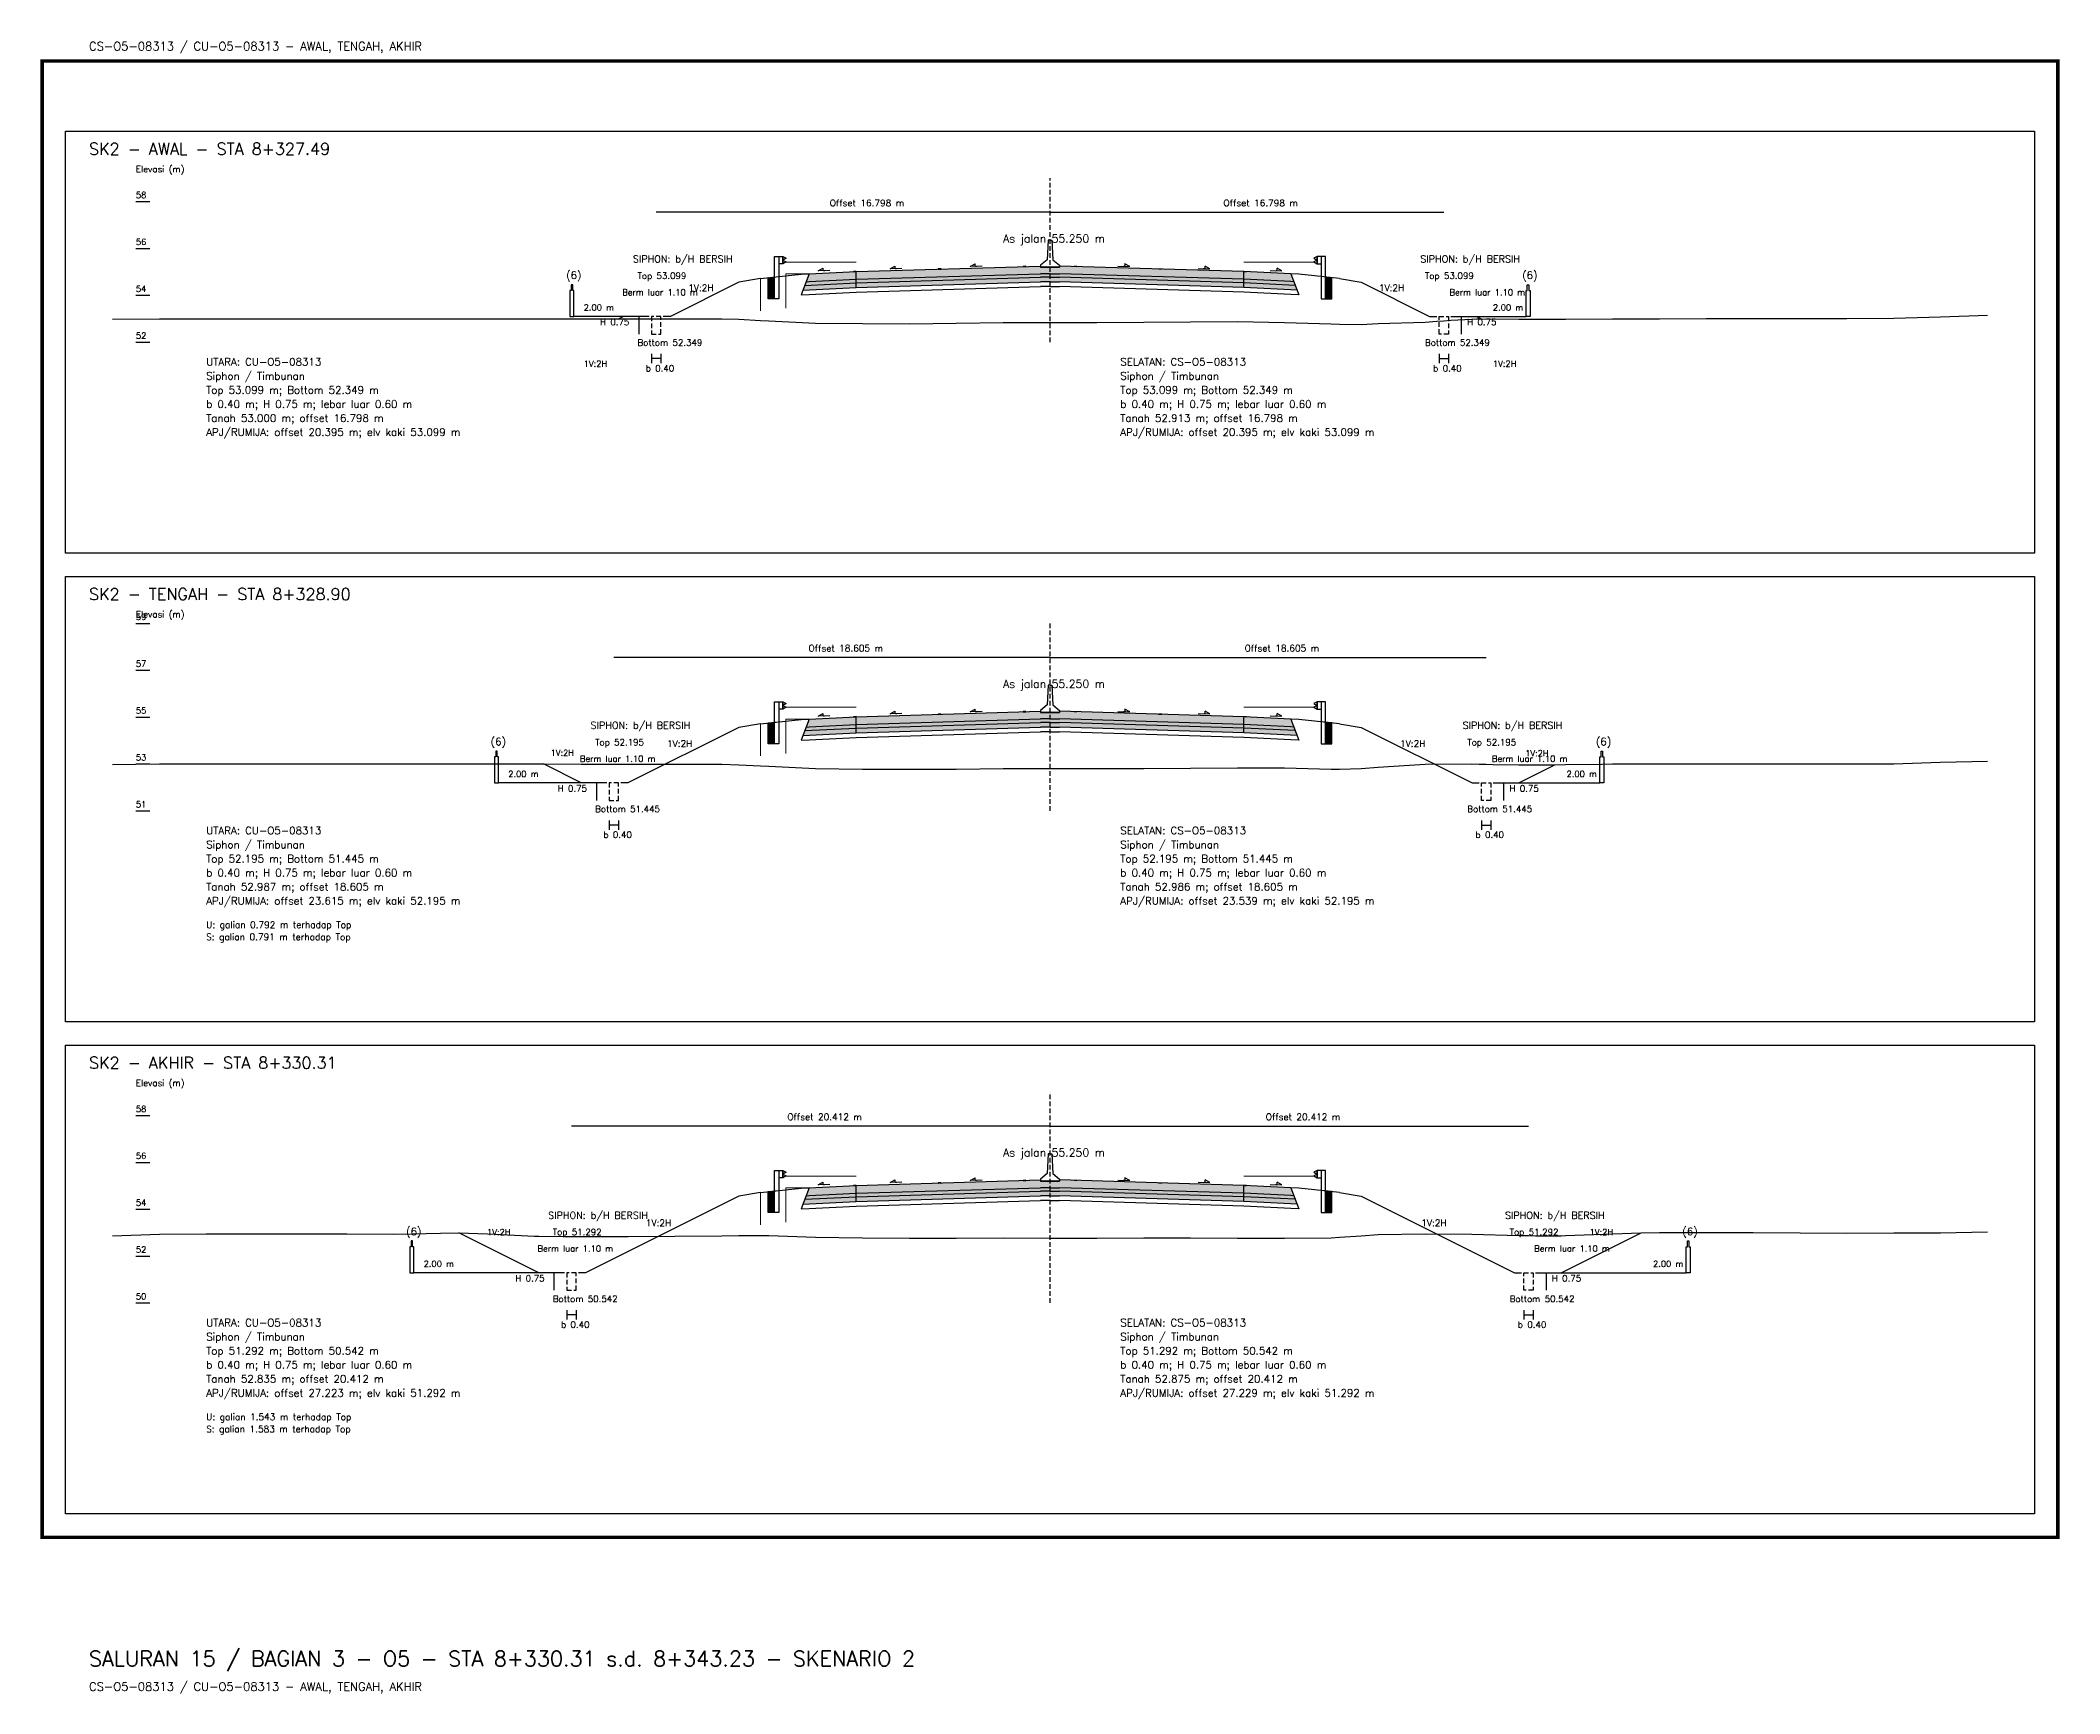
# Model space of a CAD drawing. Header units: metres. Extents: x -24715 to -24517, y 27498 to 30841.
# Drawn here: x -24618.7 to -24532.6, y 30120.7 to 30191.3 of the extents above; entities that cross this region are included whole.
import ezdxf

# ---------------------------------------------------------------- set-up
doc = ezdxf.new("R2010")
doc.units = ezdxf.units.M
doc.linetypes.add('PS_DASH', pattern=[0.3, 0.2, -0.1])
for name, color, linetype, lineweight in [('Dimensi', 230, 'Continuous', 20), ('GRS-ARSIR (HATCH)', 8, 'Continuous', 9), ('Guardrail', 20, 'Continuous', 30), ('HATCH - Beton ramping', 210, 'Continuous', 9), ('HATCH - LFA', 30, 'Continuous', 9), ('HATCH - Pavement', 50, 'Continuous', 9), ('Marka', 20, 'Continuous', 30), ('POT_ALL_GROUP', 2, 'Continuous', 70)]:
    doc.layers.add(name, color=color, linetype=linetype, lineweight=lineweight)
for name, color, linetype in [('POT_ALL_APJ', 2, 'Continuous'), ('POT_ALL_BORDER', 8, 'Continuous'), ('POT_ALL_BUILDING', 2, 'Continuous'), ('POT_ALL_CHANNEL2', 7, 'Continuous'), ('POT_ALL_DIM', 7, 'Continuous'), ('POT_ALL_GROUND', 1, 'Continuous'), ('POT_ALL_GUIDE', 8, 'Continuous'), ('POT_ALL_NOTE', 30, 'Continuous'), ('POT_ALL_ROAD', 4, 'Continuous')]:
    doc.layers.add(name, color=color, linetype=linetype)
doc.styles.get("Standard").update_dxf_attribs({"font": 'simplex.shx'})

# ---------------------------------------------------------------- blocks, each defined once
blk = doc.blocks.new('JALAN_ASLI_TIPIKAL_2OKT_METER')
at = {"layer": 'Guardrail', "lineweight": 9}
h = blk.add_hatch(dxfattribs=at)
h.set_pattern_fill('JIS_LC_20', color=256, scale=0.002)
h.set_pattern_definition([(45, (-29.65569, -21.99233), (-0.02828427, 0.02828427), []), (45, (-29.65489, -21.99233), (-0.02828427, 0.02828427), [])])
h.paths.add_polyline_path([(-12.025, -1.394), (-11.753, -1.394), (-11.753, -0.471), (-12.018, -0.498)])
h = blk.add_hatch(dxfattribs=at)
h.set_pattern_fill('JIS_LC_20', color=256, scale=0.002)
h.set_pattern_definition([(45, (-29.40569, -21.99233), (-0.02828427, 0.02828427), []), (45, (-29.40489, -21.99233), (-0.02828427, 0.02828427), [])])
h.paths.add_polyline_path([(12.018, -0.498), (11.753, -0.471), (11.753, -1.394), (12.025, -1.394)])
at = {"layer": 'HATCH - Beton ramping'}
h = blk.add_hatch(dxfattribs=at)
h.set_pattern_fill('AR-CONC', color=256, scale=0.0005)
h.set_pattern_definition([(50, (-28.949556, -21.99233), (0.09109233, -0.00796954), [0.009525, -0.104775]), (355, (-28.94956, -21.99233), (-0.0176217, 0.09552842), [0.00762, -0.0838203]), (100.45144, (-28.941965, -21.992995), (0.07347062, 0.08755888), [0.008095, -0.08904512]), (46.1842, (-28.94956, -21.96693), (0.13553952, -0.02102116), [0.0142875, -0.1571625]), (96.63556, (-28.93826, -21.96868), (0.11870207, 0.12371306), [0.0121425, -0.1335678]), (351.18415, (-28.94956, -21.96693), (0.11870207, 0.12371306), [0.01143, -0.12572987]), (21, (-28.936856, -21.97328), (0.0758072, -0.0511326), [0.009525, -0.104775]), (326, (-28.93686, -21.97328), (0.03090101, 0.09209398), [0.00762, -0.08382]), (71.45144, (-28.93054, -21.97754), (0.1067082, 0.04096138), [0.008095, -0.08904497]), (37.5, (-28.949556, -21.99233), (0.001544302, 0.04227752), [0, -0.082804, 0, -0.08509, 0, -0.0841375]), (7.5, (-28.949556, -21.99233), (0.03340983, 0.05009029), [0, -0.048514, 0, -0.080899, 0, -0.0320675]), (327.5, (-28.977877, -21.99233), (0.067795298, -0.002864372), [0, -0.03175, 0, -0.09906, 0, -0.131445]), (317.5, (-28.990577, -21.99233), (0.07406459, 0.01271325), [0, -0.041275, 0, -0.065786, 0, -0.093345])])
h.paths.add_polyline_path([(-8.27, -0.566), (-10.401, -0.666), (-10.461, -0.826), (-8.27, -0.716)])
h.paths.add_polyline_path([(-0.4, -0.48), (0, -0.48), (0, -0.33), (-0.4, -0.33), (-8.27, -0.566), (-8.27, -0.716)])
h = blk.add_hatch(dxfattribs=at)
h.set_pattern_fill('AR-CONC', color=256, scale=0.0005)
h.set_pattern_definition([(50, (-28.699556, -21.99233), (0.09109233, -0.00796954), [0.009525, -0.104775]), (355, (-28.69956, -21.99233), (-0.01762171, 0.09552842), [0.00762, -0.0838203]), (100.45144, (-28.691965, -21.992995), (0.07347062, 0.08755888), [0.008095, -0.08904512]), (46.1842, (-28.69956, -21.96693), (0.13553952, -0.02102116), [0.0142875, -0.1571625]), (96.63556, (-28.68826, -21.96868), (0.11870207, 0.12371306), [0.0121425, -0.1335678]), (351.18415, (-28.69956, -21.96693), (0.11870207, 0.12371306), [0.01143, -0.12572987]), (21, (-28.686856, -21.97328), (0.0758072, -0.0511326), [0.009525, -0.104775]), (326, (-28.68686, -21.97328), (0.03090101, 0.09209398), [0.00762, -0.08382]), (71.45144, (-28.68054, -21.97754), (0.10670821, 0.04096138), [0.008095, -0.08904497]), (37.5, (-28.699556, -21.99233), (0.001544302, 0.04227752), [0, -0.082804, 0, -0.08509, 0, -0.0841375]), (7.5, (-28.699556, -21.99233), (0.03340983, 0.050090287), [0, -0.048514, 0, -0.080899, 0, -0.0320675]), (327.5, (-28.727877, -21.99233), (0.067795298, -0.002864372), [0, -0.03175, 0, -0.09906, 0, -0.131445]), (317.5, (-28.740577, -21.99233), (0.07406459, 0.012713246), [0, -0.041275, 0, -0.065786, 0, -0.093345])])
h.paths.add_polyline_path([(8.27, -0.566), (10.401, -0.666), (10.461, -0.826), (8.27, -0.716)])
h.paths.add_polyline_path([(0.4, -0.48), (0, -0.48), (0, -0.33), (0.4, -0.33), (8.27, -0.566), (8.27, -0.716)])
at = {"layer": 'HATCH - LFA'}
h = blk.add_hatch(dxfattribs=at)
h.set_pattern_fill('GRAVEL', color=256, scale=0.0075)
h.set_pattern_definition([(228.012788, (-28.812396, -21.801831), (-1.524, -1.7145), [0.0256291, -2.5372863]), (184.96974, (-28.829541, -21.820881), (2.2859999991, 0.1905000109), [0.04398035, -4.3540537]), (132.510447, (-28.873356, -21.824691), (1.9050000008, -2.0954999993), [0.0310111, -3.0701042]), (267.27369, (-28.947651, -21.872316), (0.1905000004, 3.81), [0.0400503, -3.9649828]), (292.833654, (-28.949556, -21.912321), (-0.9525, 2.286), [0.0392725, -3.8879856]), (357.27369, (-28.934316, -21.948516), (-3.81, 0.1905000004), [0.0400503, -3.9649828]), (37.69424, (-28.894311, -21.950421), (-2.4764999999, -1.9050000001), [0.0529645, -5.24348365]), (72.255328, (-28.852401, -21.918036), (1.3335000004, 4.1909999999), [0.050004, -4.95039425]), (121.429566, (-28.837161, -21.870411), (-1.5240000002, 2.4764999999), [0.040186, -3.9784159]), (175.23636, (-28.858116, -21.836121), (2.0955, -0.1905), [0.0458785, -2.2480453]), (222.397438, (-28.903836, -21.832311), (-2.2859999999, -2.0955000001), [0.05933084, -5.8737579]), (138.814075, (-28.759056, -21.874221), (-1.3335, 1.143), [0.0202503, -2.0047924]), (171.469234, (-28.774296, -21.860886), (2.4765, -0.3809999996), [0.03852615, -3.8140979]), (225, (-28.8124, -21.85517), (0, -0.1905), [0.0269407, -0.242467]), (203.19859, (-28.82573, -21.832311), (0.9525, 0.381), [0.0145081, -1.4362967]), (291.80141, (-28.839066, -21.838026), (-0.1905, 0.5715), [0.0205174, -1.0053565]), (30.96376, (-28.831446, -21.857076), (0.5715, 0.381), [0.033324, -1.0774724]), (161.56505, (-28.80287, -21.83993), (0.381, -0.1905), [0.0240965, -0.5783174]), (16.38954, (-28.949556, -21.838026), (1.905, 0.5715), [0.0337566, -3.341912]), (70.346176, (-28.917171, -21.828501), (-0.762, -2.0955), [0.0283199, -2.8036662]), (293.19859, (-28.80287, -21.801831), (-0.381, 0.9525), [0.029016, -1.4217888]), (343.61046, (-28.791441, -21.828501), (-1.905, 0.5715), [0.0337566, -3.341912]), (339.443955, (-28.949556, -21.956136), (-0.9525, 0.381), [0.0325526, -1.5950801]), (294.77514, (-28.919076, -21.967566), (-0.952500001, 2.0954999995), [0.0272754, -2.7002695]), (66.80141, (-28.800966, -21.992331), (0.381, 0.9525), [0.029016, -1.4217888]), (17.354025, (-28.789536, -21.965661), (-2.4765, -0.762), [0.0319337, -3.1614282]), (69.443955, (-28.89431, -21.992331), (-0.381, -0.9525), [0.0162763, -1.6113564]), (101.30993, (-28.812396, -21.99233), (-0.1905, 0.762), [0.0097136, -0.9616496]), (165.96376, (-28.8143, -21.982806), (0.5715, -0.1905), [0.0392725, -0.7461791]), (186.009006, (-28.852401, -21.973281), (1.905, 0.1905), [0.036395, -3.6031024]), (303.69007, (-28.831446, -21.87422), (-0.1905, 0.381), [0.0274743, -0.6593832]), (353.157227, (-28.816206, -21.897081), (3.2385, -0.3809999998), [0.0479668, -4.7487007]), (60.945396, (-28.76858, -21.902796), (-0.762, -1.3335), [0.0196131, -1.9417044]), (90, (-28.75906, -21.88565), (-0.1905, 0.1905), [0.01143, -0.17907]), (120.256437, (-28.856211, -21.967566), (0.762, -1.3335), [0.026465, -2.6200456]), (48.012787, (-28.869546, -21.944706), (1.524, 1.7145), [0.0512582, -2.5116572]), (0, (-28.83526, -21.9066), (0.1905, 0.1905), [0.04953, -0.14097]), (325.304846, (-28.785726, -21.906606), (1.9050000007, -1.333499999), [0.0301207, -2.9819488]), (254.0546, (-28.76096, -21.92375), (-0.1905, -0.762), [0.0277372, -1.3591238]), (207.645975, (-28.768581, -21.950421), (-3.6195000001, -1.9049999997), [0.0451609, -4.4709348]), (175.426079, (-28.808586, -21.971376), (-2.4765, 0.1905), [0.0477772, -4.7299385])])
h.paths.add_polyline_path([(-8.27, -0.716), (-10.461, -0.826), (-10.54, -1.03), (-8.27, -0.916)])
h.paths.add_polyline_path([(-0.4, -0.68), (0, -0.68), (0, -0.48), (-0.4, -0.48), (-8.27, -0.716), (-8.27, -0.916)])
h = blk.add_hatch(dxfattribs=at)
h.set_pattern_fill('GRAVEL', color=256, scale=0.0075)
h.set_pattern_definition([(228.012788, (-28.562396, -21.801831), (-1.524, -1.7145), [0.0256291, -2.5372863]), (184.96974, (-28.579541, -21.820881), (2.2859999991, 0.1905000109), [0.04398035, -4.3540537]), (132.510447, (-28.623356, -21.824691), (1.9050000008, -2.0954999993), [0.0310111, -3.0701042]), (267.27369, (-28.697651, -21.872316), (0.1905000004, 3.81), [0.04005034, -3.9649828]), (292.833654, (-28.699556, -21.912321), (-0.9525, 2.286), [0.0392725, -3.8879856]), (357.27369, (-28.684316, -21.948516), (-3.81, 0.1905000004), [0.04005034, -3.9649828]), (37.69424, (-28.644311, -21.950421), (-2.4764999999, -1.9050000001), [0.0529645, -5.24348365]), (72.255328, (-28.602401, -21.918036), (1.3335000004, 4.1909999999), [0.050004, -4.95039425]), (121.429566, (-28.587161, -21.870411), (-1.5240000002, 2.4764999999), [0.040186, -3.9784159]), (175.23636, (-28.608116, -21.836121), (2.0955, -0.1905000003), [0.0458785, -2.2480453]), (222.397438, (-28.653836, -21.832311), (-2.2859999999, -2.0955000001), [0.05933084, -5.87375794]), (138.814075, (-28.509056, -21.874221), (-1.3335, 1.143), [0.02025034, -2.0047924]), (171.469234, (-28.524296, -21.860886), (2.4765, -0.3809999996), [0.03852615, -3.8140979]), (225, (-28.5624, -21.85517), (0, -0.1905), [0.0269407, -0.242467]), (203.19859, (-28.57573, -21.832311), (0.9525, 0.381), [0.0145081, -1.4362967]), (291.80141, (-28.589066, -21.838026), (-0.1905, 0.5715), [0.0205174, -1.0053565]), (30.96376, (-28.581446, -21.857076), (0.5715, 0.381), [0.033324, -1.0774724]), (161.56505, (-28.55287, -21.83993), (0.381, -0.1905), [0.0240965, -0.57831736]), (16.38954, (-28.699556, -21.838026), (1.905, 0.5715), [0.0337566, -3.341912]), (70.346176, (-28.667171, -21.828501), (-0.762, -2.0955), [0.0283199, -2.8036662]), (293.19859, (-28.55287, -21.801831), (-0.381, 0.9525), [0.029016, -1.4217888]), (343.61046, (-28.541441, -21.828501), (-1.905, 0.5714999999), [0.0337566, -3.341912]), (339.443955, (-28.699556, -21.956136), (-0.9525, 0.381), [0.03255264, -1.5950801]), (294.77514, (-28.669076, -21.967566), (-0.952500001, 2.0954999995), [0.0272754, -2.7002695]), (66.80141, (-28.550966, -21.992331), (0.381, 0.9525), [0.029016, -1.4217888]), (17.354025, (-28.539536, -21.965661), (-2.4765, -0.7620000002), [0.0319337, -3.1614282]), (69.443955, (-28.64431, -21.992331), (-0.381, -0.9525), [0.0162763, -1.6113564]), (101.30993, (-28.562396, -21.99233), (-0.1905, 0.762), [0.0097136, -0.9616496]), (165.96376, (-28.5643, -21.982806), (0.5715, -0.1905), [0.0392725, -0.7461791]), (186.009006, (-28.602401, -21.973281), (1.905, 0.1905), [0.036395, -3.6031024]), (303.69007, (-28.581446, -21.87422), (-0.1905, 0.381), [0.0274743, -0.6593832]), (353.157227, (-28.566206, -21.897081), (3.2385, -0.3809999998), [0.04796676, -4.7487007]), (60.945396, (-28.51858, -21.902796), (-0.762, -1.3335), [0.0196131, -1.9417044]), (90, (-28.50906, -21.88565), (-0.1905, 0.1905), [0.01143, -0.17907]), (120.256437, (-28.606211, -21.967566), (0.762, -1.3335), [0.026465, -2.62004556]), (48.012787, (-28.619546, -21.944706), (1.524, 1.7145), [0.0512582, -2.5116572]), (0, (-28.58526, -21.9066), (0.1905, 0.1905), [0.04953, -0.14097]), (325.304846, (-28.535726, -21.906606), (1.9050000007, -1.333499999), [0.0301207, -2.98194875]), (254.054604, (-28.51096, -21.92375), (-0.1905, -0.762), [0.0277372, -1.35912375]), (207.645975, (-28.518581, -21.950421), (-3.6195000001, -1.9049999997), [0.0451609, -4.4709348]), (175.426079, (-28.558586, -21.971376), (-2.4765, 0.1905), [0.0477772, -4.7299385])])
h.paths.add_polyline_path([(8.27, -0.716), (10.461, -0.826), (10.54, -1.03), (8.27, -0.916)])
h.paths.add_polyline_path([(0.4, -0.68), (0, -0.68), (0, -0.48), (0.4, -0.48), (8.27, -0.716), (8.27, -0.916)])
at = {"layer": 'HATCH - Pavement'}
h = blk.add_hatch(dxfattribs=at)
h.set_pattern_fill('AR-CONC', color=256, scale=0.001)
h.set_pattern_definition([(50, (-89.43046, -52.62889), (0.18218467, -0.01593909), [0.01905, -0.20955]), (355, (-89.43046, -52.6289), (-0.03524342, 0.19105685), [0.01524, -0.1676406]), (100.45144, (-89.41528, -52.63022), (0.14694125, 0.17511775), [0.01619, -0.17809024]), (46.1842, (-89.43046, -52.5781), (0.27107904, -0.04204233), [0.028575, -0.314325]), (96.63556, (-89.40787, -52.5816), (0.23740413, 0.2474261), [0.024285, -0.2671356]), (351.18415, (-89.43046, -52.5781), (0.2374041, 0.2474261), [0.02286, -0.2514597]), (21, (-89.40506, -52.59079), (0.1516144, -0.1022652), [0.01905, -0.20955]), (326, (-89.40506, -52.5908), (0.06180203, 0.18418797), [0.01524, -0.16764]), (71.45144, (-89.39243, -52.59931), (0.21341642, 0.08192277), [0.01619, -0.17808994]), (37.5, (-89.43046, -52.62889), (0.003088603, 0.08455504), [0, -0.165608, 0, -0.17018, 0, -0.168275]), (7.5, (-89.43046, -52.62889), (0.06681966, 0.100180575), [0, -0.097028, 0, -0.161798, 0, -0.064135]), (327.5, (-89.4871, -52.62889), (0.135590595, -0.005728744), [0, -0.0635, 0, -0.19812, 0, -0.26289]), (317.5, (-89.5125, -52.62889), (0.14812918, 0.02542649), [0, -0.08255, 0, -0.131572, 0, -0.18669])])
h.paths.add_polyline_path([(-8.27, -0.236), (-10.27, -0.336), (-10.401, -0.673), (-10.27, -0.666), (-8.27, -0.566)])
h.paths.add_polyline_path([(-0.4, -0.33), (0, -0.33), (0, 0), (-0.4, 0), (-8.27, -0.236), (-8.27, -0.566)])
h = blk.add_hatch(dxfattribs=at)
h.set_pattern_fill('AR-CONC', color=256, scale=0.001)
h.set_pattern_definition([(50, (-89.18046, -52.62889), (0.18218467, -0.01593909), [0.01905, -0.20955]), (355, (-89.18046, -52.6289), (-0.03524342, 0.19105685), [0.01524, -0.16764058]), (100.45144, (-89.16528, -52.63022), (0.14694125, 0.17511775), [0.01619, -0.17809024]), (46.1842, (-89.18046, -52.5781), (0.27107904, -0.04204233), [0.028575, -0.314325]), (96.63556, (-89.15787, -52.5816), (0.23740413, 0.2474261), [0.024285, -0.2671356]), (351.18415, (-89.18046, -52.5781), (0.2374041, 0.2474261), [0.02286, -0.2514597]), (21, (-89.15506, -52.59079), (0.1516144, -0.1022652), [0.01905, -0.20955]), (326, (-89.15506, -52.5908), (0.06180203, 0.18418797), [0.01524, -0.16764]), (71.45144, (-89.14243, -52.59931), (0.21341642, 0.08192277), [0.01619, -0.17808994]), (37.5, (-89.18046, -52.62889), (0.003088603, 0.08455504), [0, -0.165608, 0, -0.17018, 0, -0.168275]), (7.5, (-89.18046, -52.62889), (0.06681966, 0.100180575), [0, -0.097028, 0, -0.161798, 0, -0.064135]), (327.5, (-89.2371, -52.62889), (0.135590595, -0.005728744), [0, -0.0635, 0, -0.19812, 0, -0.26289]), (317.5, (-89.2625, -52.62889), (0.14812918, 0.02542649), [0, -0.08255, 0, -0.131572, 0, -0.18669])])
h.paths.add_polyline_path([(8.27, -0.236), (10.27, -0.336), (10.401, -0.673), (10.27, -0.666), (8.27, -0.566)])
h.paths.add_polyline_path([(0.4, -0.33), (0, -0.33), (0, 0), (0.4, 0), (8.27, -0.236), (8.27, -0.566)])
at = {"layer": 'Marka'}
h = blk.add_hatch(color=256, dxfattribs=at)
h.dxf.hatch_style = 1
h.paths.add_polyline_path([(-8.27, -0.23), (-8.39, -0.236), (-8.39, -0.242), (-8.27, -0.236)])
h.paths.add_polyline_path([(-4.65, -0.122), (-4.77, -0.125), (-4.77, -0.131), (-4.65, -0.128)])
h.paths.add_polyline_path([(-1.03, -0.019), (-1.03, -0.013), (-1.15, -0.017), (-1.15, -0.023)])
h = blk.add_hatch(color=256, dxfattribs=at)
h.dxf.hatch_style = 1
h.paths.add_polyline_path([(8.27, -0.23), (8.39, -0.236), (8.39, -0.242), (8.27, -0.236)])
h.paths.add_polyline_path([(4.65, -0.122), (4.77, -0.125), (4.77, -0.131), (4.65, -0.128)])
h.paths.add_polyline_path([(1.03, -0.019), (1.03, -0.013), (1.15, -0.017), (1.15, -0.023)])
for p, q in [((-8.27, -0.236), (-0.4, 0)), ((8.27, -0.236), (0.4, 0)), ((-12.353, -0.533), (-10.622, -0.354)), ((-10.27, -0.336), (-10.62, -1.234)), ((-10.62, -0.354), (-10.27, -0.336)), ((-10.461, -0.826), (-8.27, -0.716)), ((-10.401, -0.673), (-10.27, -0.666)), ((-10.27, -0.336), (-8.27, -0.236)), ((-10.27, -0.666), (-8.27, -0.566)), ((-8.27, -0.916), (-8.27, -0.236)), ((-8.27, -0.566), (-0.4, -0.33)), ((-8.27, -0.716), (-0.4, -0.48)), ((-8.27, -0.916), (-0.4, -0.68)), ((0, -0.05), (-0.4, -0.05)), ((0, -0.33), (-0.4, -0.33)), ((0, -0.48), (-0.4, -0.48)), ((0, -0.68), (-0.4, -0.68)), ((0, -0.05), (0.4, -0.05)), ((0, -0.33), (0.4, -0.33)), ((0, -0.48), (0.4, -0.48)), ((0, -0.68), (0.4, -0.68)), ((8.27, -0.566), (0.4, -0.33)), ((8.27, -0.716), (0.4, -0.48)), ((8.27, -0.916), (0.4, -0.68)), ((8.27, -0.916), (8.27, -0.236)), ((10.27, -0.336), (8.27, -0.236)), ((10.27, -0.666), (8.27, -0.566)), ((10.461, -0.826), (8.27, -0.716)), ((10.27, -0.336), (10.62, -1.234)), ((10.62, -0.354), (10.27, -0.336)), ((10.401, -0.673), (10.27, -0.666)), ((12.353, -0.533), (10.622, -0.354)), ((-10.62, -1.234), (-10.27, -1.216)), ((-10.54, -1.03), (-8.27, -0.916)), ((-10.27, -1.216), (-8.27, -1.116)), ((-8.27, -1.116), (-0.4, -0.88)), ((0, -0.88), (-0.4, -0.88)), ((0, -0.88), (0.4, -0.88)), ((8.27, -1.116), (0.4, -0.88)), ((10.54, -1.03), (8.27, -0.916)), ((10.27, -1.216), (8.27, -1.116)), ((10.62, -1.234), (10.27, -1.216))]:
    blk.add_line(p, q)
for points in [[(0, 1.11), (-0.075, 1.11), (-0.125, 0.27), (-0.4, 0.03), (-0.4, -0.05), (0, -0.05)], [(0, 1.11), (0.075, 1.11), (0.125, 0.27), (0.4, 0.03), (0.4, -0.05), (0, -0.05)], [(-6.818, -0.116), (-6.616, 0)], [(-3.401, -0.02), (-3.199, 0.096)], [(3.401, -0.02), (3.199, 0.096)], [(6.818, -0.116), (6.616, 0)], [(-9.887, -0.208), (-9.686, -0.092)], [(-9.387, -0.193), (-9.887, -0.208)], [(-6.318, -0.101), (-6.818, -0.116)], [(-2.901, -0.005), (-3.401, -0.02)], [(2.901, -0.005), (3.401, -0.02)], [(6.318, -0.101), (6.818, -0.116)], [(9.387, -0.193), (9.887, -0.208)], [(9.887, -0.208), (9.686, -0.092)]]:
    blk.add_lwpolyline(points)
for centre, start, end in [((-6.556, -0.037), 148.28164, 271.71836), ((-3.139, 0.059), 148.28164, 271.71836), ((3.139, 0.059), 268.28164, 31.71836), ((6.556, -0.037), 268.28164, 31.71836), ((-9.625, -0.129), 148.28164, 271.71836), ((9.625, -0.129), 268.28164, 31.71836)]:
    blk.add_arc(centre, 0.0711, start, end)
at = {"layer": 'Dimensi'}
for p, q in [((-8.27, 0.168), (-11.27, 0.168)), ((8.27, 0.168), (11.27, 0.168))]:
    blk.add_line(p, q, dxfattribs=at)
at = {"layer": 'GRS-ARSIR (HATCH)'}
for p, q in [((-12.353, -0.533), (-12.353, -1.909)), ((-11.27, -0.336), (-11.27, -1.803)), ((-10.27, -0.336), (-11.27, -0.336))]:
    blk.add_line(p, q, dxfattribs=at)
at = {"layer": 'Guardrail'}
for points in [[(-11.753, -1.394), (-11.753, 0.406), (-11.575, 0.406), (-11.575, -1.394), (-11.753, -1.394)], [(-11.575, 0.406), (-11.397, 0.406), (-11.397, 0.094), (-11.575, 0.094)], [(-11.397, 0.25), (-11.397, 0.406), (-11.262, 0.328), (-11.397, 0.25)], [(-11.397, 0.094), (-11.397, 0.25), (-11.262, 0.172), (-11.397, 0.094)], [(11.397, 0.25), (11.397, 0.406), (11.262, 0.328), (11.397, 0.25)], [(11.397, 0.094), (11.397, 0.25), (11.262, 0.172), (11.397, 0.094)], [(11.575, 0.406), (11.397, 0.406), (11.397, 0.094), (11.575, 0.094)], [(11.753, -1.394), (11.753, 0.406), (11.575, 0.406), (11.575, -1.394), (11.753, -1.394)], [(-11.575, -1.394), (-12.025, -1.394), (-12.018, -0.498), (-11.568, -0.453), (-11.575, -1.394)], [(11.575, -1.394), (12.025, -1.394), (12.018, -0.498), (11.568, -0.453), (11.575, -1.394)]]:
    blk.add_lwpolyline(points, dxfattribs=at)
at = {"layer": 'Marka'}
for points in [[(-8.39, -0.242), (-8.27, -0.236), (-8.27, -0.23), (-8.39, -0.236), (-8.39, -0.242)], [(8.39, -0.242), (8.27, -0.236), (8.27, -0.23), (8.39, -0.236), (8.39, -0.242)]]:
    blk.add_lwpolyline(points, dxfattribs=at)
for points in [[(-4.65, -0.122), (-4.77, -0.125), (-4.77, -0.131), (-4.65, -0.128)], [(-1.03, -0.013), (-1.15, -0.017), (-1.15, -0.023), (-1.03, -0.019)], [(1.03, -0.013), (1.15, -0.017), (1.15, -0.023), (1.03, -0.019)], [(4.65, -0.122), (4.77, -0.125), (4.77, -0.131), (4.65, -0.128)]]:
    blk.add_lwpolyline(points, close=True, dxfattribs=at)

msp = doc.modelspace()

# ---------------------------------------------------------------- linework, layer by layer
at = {"layer": 'POT_ALL_APJ', "linetype": 'Continuous'}
for points in [[(-24596.12957, 30180.58464), (-24596.12957, 30179.48023), (-24595.95957, 30179.48023), (-24595.95957, 30180.58464), (-24596.01457, 30180.58464), (-24596.01457, 30180.83464), (-24596.04457, 30180.83464), (-24596.07457, 30180.83464), (-24596.07457, 30180.58464), (-24596.12957, 30180.58464)], [(-24555.16922, 30180.58464), (-24555.16922, 30179.48023), (-24555.33922, 30179.48023), (-24555.33922, 30180.58464), (-24555.28422, 30180.58464), (-24555.28422, 30180.83464), (-24555.25422, 30180.83464), (-24555.22422, 30180.83464), (-24555.22422, 30180.58464), (-24555.16922, 30180.58464)], [(-24593.84742, 30179.48023), (-24595.95957, 30179.48023)], [(-24557.45136, 30179.48023), (-24555.33922, 30179.48023)], [(-24599.34911, 30160.68116), (-24599.34911, 30159.57675), (-24599.17911, 30159.57675), (-24599.17911, 30160.68116), (-24599.23411, 30160.68116), (-24599.23411, 30160.93116), (-24599.26411, 30160.93116), (-24599.29411, 30160.93116), (-24599.29411, 30160.68116), (-24599.34911, 30160.68116)], [(-24552.0256, 30160.68116), (-24552.0256, 30159.57675), (-24552.1956, 30159.57675), (-24552.1956, 30160.68116), (-24552.1406, 30160.68116), (-24552.1406, 30160.93116), (-24552.1106, 30160.93116), (-24552.0806, 30160.93116), (-24552.0806, 30160.68116), (-24552.0256, 30160.68116)], [(-24595.65437, 30159.57675), (-24599.17911, 30159.57675)], [(-24555.64442, 30159.57675), (-24552.1956, 30159.57675)], [(-24602.95757, 30139.77769), (-24602.95757, 30138.67328), (-24602.78757, 30138.67328), (-24602.78757, 30139.77769), (-24602.84257, 30139.77769), (-24602.84257, 30140.02769), (-24602.87257, 30140.02769), (-24602.90257, 30140.02769), (-24602.90257, 30139.77769), (-24602.95757, 30139.77769)], [(-24548.33535, 30139.77769), (-24548.33535, 30138.67328), (-24548.50535, 30138.67328), (-24548.50535, 30139.77769), (-24548.45035, 30139.77769), (-24548.45035, 30140.02769), (-24548.42035, 30140.02769), (-24548.39035, 30140.02769), (-24548.39035, 30139.77769), (-24548.33535, 30139.77769)], [(-24597.46132, 30138.67328), (-24602.78757, 30138.67328)], [(-24553.83747, 30138.67328), (-24548.50535, 30138.67328)]]:
    msp.add_lwpolyline(points, dxfattribs=at)
at = {"layer": 'POT_ALL_BORDER', "linetype": 'Continuous'}
for points in [[(-24617.64939, 30187.3816), (-24533.64939, 30187.3816), (-24533.64939, 30169.3816), (-24617.64939, 30169.3816), (-24617.64939, 30187.3816)], [(-24617.64939, 30168.3816), (-24533.64939, 30168.3816), (-24533.64939, 30149.3816), (-24617.64939, 30149.3816), (-24617.64939, 30168.3816)], [(-24617.64939, 30148.3816), (-24533.64939, 30148.3816), (-24533.64939, 30128.3816), (-24617.64939, 30128.3816), (-24617.64939, 30148.3816)]]:
    msp.add_lwpolyline(points, dxfattribs=at)
at = {"layer": 'POT_ALL_BUILDING', "linetype": 'PS_DASH'}
for points in [[(-24592.24742, 30179.48023), (-24592.64742, 30179.48023), (-24592.64742, 30178.73023), (-24592.24742, 30178.73023), (-24592.24742, 30179.48023)], [(-24559.05136, 30179.48023), (-24558.65136, 30179.48023), (-24558.65136, 30178.73023), (-24559.05136, 30178.73023), (-24559.05136, 30179.48023)], [(-24594.05437, 30159.57675), (-24594.45437, 30159.57675), (-24594.45437, 30158.82675), (-24594.05437, 30158.82675), (-24594.05437, 30159.57675)], [(-24557.24442, 30159.57675), (-24556.84442, 30159.57675), (-24556.84442, 30158.82675), (-24557.24442, 30158.82675), (-24557.24442, 30159.57675)], [(-24595.86132, 30138.67328), (-24596.26132, 30138.67328), (-24596.26132, 30137.92328), (-24595.86132, 30137.92328), (-24595.86132, 30138.67328)], [(-24555.43747, 30138.67328), (-24555.03747, 30138.67328), (-24555.03747, 30137.92328), (-24555.43747, 30137.92328), (-24555.43747, 30138.67328)]]:
    msp.add_lwpolyline(points, dxfattribs=at)
at = {"layer": 'POT_ALL_DIM', "linetype": 'Continuous'}
for points in [[(-24575.64939, 30183.9316), (-24592.44742, 30183.9316)], [(-24575.64939, 30183.9316), (-24558.85136, 30183.9316)], [(-24593.19742, 30179.48023), (-24593.19742, 30178.73023)], [(-24558.10136, 30179.48023), (-24558.10136, 30178.73023)], [(-24592.64742, 30177.88023), (-24592.64742, 30177.48023)], [(-24592.24742, 30177.68023), (-24592.64742, 30177.68023)], [(-24592.24742, 30177.88023), (-24592.24742, 30177.48023)], [(-24559.05136, 30177.88023), (-24559.05136, 30177.48023)], [(-24559.05136, 30177.68023), (-24558.65136, 30177.68023)], [(-24558.65136, 30177.88023), (-24558.65136, 30177.48023)], [(-24575.64939, 30164.9316), (-24594.25437, 30164.9316)], [(-24575.64939, 30164.9316), (-24557.04442, 30164.9316)], [(-24595.00437, 30159.57675), (-24595.00437, 30158.82675)], [(-24556.29442, 30159.57675), (-24556.29442, 30158.82675)], [(-24594.45437, 30157.97675), (-24594.45437, 30157.57675)], [(-24594.05437, 30157.77675), (-24594.45437, 30157.77675)], [(-24594.05437, 30157.97675), (-24594.05437, 30157.57675)], [(-24557.24442, 30157.97675), (-24557.24442, 30157.57675)], [(-24557.24442, 30157.77675), (-24556.84442, 30157.77675)], [(-24556.84442, 30157.97675), (-24556.84442, 30157.57675)], [(-24575.64939, 30144.9316), (-24596.06132, 30144.9316)], [(-24575.64939, 30144.9316), (-24555.23747, 30144.9316)], [(-24596.81132, 30138.67328), (-24596.81132, 30137.92328)], [(-24554.48747, 30138.67328), (-24554.48747, 30137.92328)], [(-24596.26132, 30137.07328), (-24596.26132, 30136.67328)], [(-24595.86132, 30137.07328), (-24595.86132, 30136.67328)], [(-24555.43747, 30137.07328), (-24555.43747, 30136.67328)], [(-24555.03747, 30137.07328), (-24555.03747, 30136.67328)], [(-24595.86132, 30136.87328), (-24596.26132, 30136.87328)], [(-24555.43747, 30136.87328), (-24555.03747, 30136.87328)]]:
    msp.add_lwpolyline(points, dxfattribs=at)
at = {"layer": 'POT_ALL_GROUND', "linetype": 'Continuous'}
for points in [[(-24615.64939, 30179.35807), (-24613.64939, 30179.3816), (-24611.64939, 30179.3816), (-24609.64939, 30179.3816), (-24607.64939, 30179.3816), (-24605.64939, 30179.3816), (-24603.64939, 30179.3816), (-24601.64939, 30179.3816), (-24599.64939, 30179.3816), (-24597.64939, 30179.3816), (-24596.04457, 30179.3816), (-24595.64939, 30179.3816), (-24594.04457, 30179.3816), (-24593.84742, 30179.3816), (-24593.64939, 30179.3816), (-24592.74742, 30179.3816), (-24592.44742, 30179.3816), (-24592.14742, 30179.3816), (-24591.64939, 30179.3816), (-24589.64939, 30179.3816), (-24588.91931, 30179.35849), (-24588.00267, 30179.31129), (-24587.64939, 30179.2931), (-24585.64939, 30179.19012), (-24583.64939, 30179.17442), (-24581.64939, 30179.16593), (-24579.64939, 30179.1967), (-24577.64939, 30179.22109), (-24575.64939, 30179.21582), (-24573.64939, 30179.21664), (-24571.64939, 30179.2327), (-24569.64939, 30179.24584), (-24567.64939, 30179.25868), (-24565.64939, 30179.22431), (-24563.64939, 30179.16316), (-24563.29612, 30179.15347), (-24562.37948, 30179.14224), (-24561.64939, 30179.17592), (-24559.64939, 30179.2336), (-24559.15136, 30179.27192), (-24558.85136, 30179.29501), (-24558.55136, 30179.31809), (-24557.64939, 30179.36859), (-24557.45136, 30179.37911), (-24557.25422, 30179.3816), (-24555.64939, 30179.36534), (-24555.25422, 30179.36179), (-24553.64939, 30179.36822), (-24551.64939, 30179.38212), (-24549.64939, 30179.38389), (-24547.64939, 30179.38603), (-24545.64939, 30179.38709), (-24543.64939, 30179.38909), (-24541.64939, 30179.39044), (-24539.64939, 30179.40446), (-24537.64939, 30179.46987), (-24535.64939, 30179.53528)], [(-24615.64939, 30160.35465), (-24613.64939, 30160.3816), (-24611.64939, 30160.3816), (-24609.64939, 30160.3816), (-24607.64939, 30160.3816), (-24605.64939, 30160.3816), (-24603.64939, 30160.3816), (-24601.64939, 30160.3816), (-24599.64939, 30160.3816), (-24599.26411, 30160.3816), (-24597.64939, 30160.3816), (-24597.26411, 30160.3816), (-24595.65437, 30160.37345), (-24595.64939, 30160.37333), (-24594.55437, 30160.36883), (-24594.25437, 30160.36882), (-24593.95437, 30160.36881), (-24593.64939, 30160.3688), (-24591.64939, 30160.36872), (-24589.64939, 30160.36816), (-24588.91931, 30160.34989), (-24588.00267, 30160.30762), (-24587.64939, 30160.28972), (-24585.64939, 30160.18676), (-24583.64939, 30160.16735), (-24581.64939, 30160.1579), (-24579.64939, 30160.16683), (-24577.64939, 30160.18931), (-24575.64939, 30160.18425), (-24573.64939, 30160.1823), (-24571.64939, 30160.19391), (-24569.64939, 30160.20479), (-24567.64939, 30160.22224), (-24565.64939, 30160.21264), (-24563.64939, 30160.15791), (-24563.29612, 30160.15481), (-24562.37948, 30160.18952), (-24561.64939, 30160.24547), (-24559.64939, 30160.37444), (-24557.64939, 30160.3816), (-24557.34442, 30160.37718), (-24557.04442, 30160.36779), (-24556.74442, 30160.3584), (-24555.64939, 30160.3408), (-24555.64442, 30160.3408), (-24554.1106, 30160.34366), (-24553.64939, 30160.35552), (-24552.1106, 30160.38115), (-24551.64939, 30160.38204), (-24549.64939, 30160.38369), (-24547.64939, 30160.38487), (-24545.64939, 30160.38543), (-24543.64939, 30160.3856), (-24541.64939, 30160.38547), (-24539.64939, 30160.38989), (-24537.64939, 30160.45541), (-24535.64939, 30160.49932)], [(-24615.64939, 30140.25148), (-24613.64939, 30140.32418), (-24611.64939, 30140.33739), (-24609.64939, 30140.33662), (-24607.64939, 30140.33086), (-24605.64939, 30140.3251), (-24603.64939, 30140.31934), (-24602.87257, 30140.33116), (-24601.64939, 30140.36033), (-24600.87257, 30140.37885), (-24599.64939, 30140.32697), (-24597.64939, 30140.23905), (-24597.46132, 30140.2383), (-24596.36132, 30140.21678), (-24596.06132, 30140.21677), (-24595.76132, 30140.21676), (-24595.64939, 30140.21676), (-24593.64939, 30140.22335), (-24591.64939, 30140.23811), (-24589.64939, 30140.25287), (-24588.91931, 30140.25825), (-24588.00267, 30140.26502), (-24587.64939, 30140.26763), (-24585.64939, 30140.18336), (-24583.64939, 30140.16225), (-24581.64939, 30140.14982), (-24579.64939, 30140.14324), (-24577.64939, 30140.15774), (-24575.64939, 30140.15268), (-24573.64939, 30140.14775), (-24571.64939, 30140.1546), (-24569.64939, 30140.16617), (-24567.64939, 30140.15321), (-24565.64939, 30140.15223), (-24563.64939, 30140.1617), (-24563.29612, 30140.18715), (-24562.37948, 30140.25318), (-24561.64939, 30140.30578), (-24559.64939, 30140.33614), (-24557.64939, 30140.31147), (-24555.64939, 30140.26107), (-24555.53747, 30140.25972), (-24555.23747, 30140.25611), (-24554.93747, 30140.2525), (-24553.83747, 30140.2516), (-24553.64939, 30140.25539), (-24551.64939, 30140.33484), (-24550.42035, 30140.38186), (-24549.64939, 30140.38228), (-24548.42035, 30140.38295), (-24547.64939, 30140.38326), (-24545.64939, 30140.38358), (-24543.64939, 30140.38169), (-24541.64939, 30140.36741), (-24539.64939, 30140.36908), (-24537.64939, 30140.37923), (-24535.64939, 30140.41145)]]:
    msp.add_lwpolyline(points, dxfattribs=at)
at = {"layer": 'POT_ALL_GROUP', "linetype": 'Continuous', "lineweight": 70, "const_width": 0.15}
msp.add_lwpolyline([(-24618.64939, 30190.3816), (-24532.64939, 30190.3816), (-24532.64939, 30127.3816), (-24618.64939, 30127.3816), (-24618.64939, 30190.3816)], dxfattribs=at)
at = {"layer": 'POT_ALL_GUIDE', "linetype": 'PS_DASH'}
for points in [[(-24575.64939, 30178.3816), (-24575.64939, 30185.3816)], [(-24575.64939, 30158.3816), (-24575.64939, 30166.3816)], [(-24575.64939, 30137.3816), (-24575.64939, 30146.3816)]]:
    msp.add_lwpolyline(points, dxfattribs=at)
at = {"layer": 'POT_ALL_GUIDE', "linetype": 'Continuous'}
for points in [[(-24614.64939, 30184.3816), (-24614.04939, 30184.3816)], [(-24614.64939, 30182.3816), (-24614.04939, 30182.3816)], [(-24614.64939, 30180.3816), (-24614.04939, 30180.3816)], [(-24614.64939, 30178.3816), (-24614.04939, 30178.3816)], [(-24614.64939, 30166.3816), (-24614.04939, 30166.3816)], [(-24614.64939, 30164.3816), (-24614.04939, 30164.3816)], [(-24614.64939, 30162.3816), (-24614.04939, 30162.3816)], [(-24614.64939, 30160.3816), (-24614.04939, 30160.3816)], [(-24614.64939, 30158.3816), (-24614.04939, 30158.3816)], [(-24614.64939, 30145.3816), (-24614.04939, 30145.3816)], [(-24614.64939, 30143.3816), (-24614.04939, 30143.3816)], [(-24614.64939, 30141.3816), (-24614.04939, 30141.3816)], [(-24614.64939, 30139.3816), (-24614.04939, 30139.3816)], [(-24614.64939, 30137.3816), (-24614.04939, 30137.3816)]]:
    msp.add_lwpolyline(points, dxfattribs=at)
at = {"layer": 'POT_ALL_ROAD', "linetype": 'Continuous'}
for points in [[(-24588.00267, 30181.09821), (-24588.91931, 30180.94428), (-24591.84742, 30179.48023), (-24592.14742, 30179.48023)], [(-24563.29612, 30181.09821), (-24562.37948, 30180.94428), (-24559.45136, 30179.48023), (-24559.15136, 30179.48023)], [(-24593.84742, 30179.48023), (-24594.04457, 30179.3816)], [(-24592.74742, 30179.48023), (-24593.84742, 30179.48023)], [(-24558.55136, 30179.48023), (-24557.45136, 30179.48023)], [(-24557.45136, 30179.48023), (-24557.25422, 30179.3816)], [(-24588.00267, 30162.09821), (-24588.91931, 30161.94428), (-24593.65437, 30159.57675), (-24593.95437, 30159.57675)], [(-24563.29612, 30162.09821), (-24562.37948, 30161.94428), (-24557.64442, 30159.57675), (-24557.34442, 30159.57675)], [(-24595.65437, 30159.57675), (-24597.26411, 30160.3816)], [(-24555.64442, 30159.57675), (-24554.1106, 30160.34366)], [(-24594.55437, 30159.57675), (-24595.65437, 30159.57675)], [(-24556.74442, 30159.57675), (-24555.64442, 30159.57675)], [(-24588.00267, 30142.09821), (-24588.91931, 30141.94428), (-24595.46132, 30138.67328), (-24595.76132, 30138.67328)], [(-24563.29612, 30142.09821), (-24562.37948, 30141.94428), (-24555.83747, 30138.67328), (-24555.53747, 30138.67328)], [(-24597.46132, 30138.67328), (-24600.87257, 30140.37885)], [(-24553.83747, 30138.67328), (-24550.42035, 30140.38186)], [(-24596.36132, 30138.67328), (-24597.46132, 30138.67328)], [(-24554.93747, 30138.67328), (-24553.83747, 30138.67328)]]:
    msp.add_lwpolyline(points, dxfattribs=at)

# ---------------------------------------------------------------- block references
at = {"layer": 'POT_ALL_ROAD'}
for p in [(-24575.64939, 30181.6316), (-24575.64939, 30162.6316), (-24575.64939, 30142.6316)]:
    msp.add_blockref('JALAN_ASLI_TIPIKAL_2OKT_METER', p, dxfattribs=at)

# ---------------------------------------------------------------- texts
at = {"layer": 'POT_ALL_APJ'}
for s, height, p in [('(6)', 0.32, (-24596.29457, 30181.08023)), ('(6)', 0.32, (-24555.50422, 30181.08023)), ('2.00 m', 0.26, (-24595.54457, 30179.73023)), ('2.00 m', 0.26, (-24556.75422, 30179.73023)), ('(6)', 0.32, (-24599.51411, 30161.17675)), ('(6)', 0.32, (-24552.3606, 30161.17675)), ('2.00 m', 0.26, (-24598.76411, 30159.82675)), ('2.00 m', 0.26, (-24553.6106, 30159.82675)), ('(6)', 0.32, (-24603.12257, 30140.27328)), ('(6)', 0.32, (-24548.67035, 30140.27328)), ('2.00 m', 0.26, (-24602.37257, 30138.92328)), ('2.00 m', 0.26, (-24549.92035, 30138.92328))]:
    msp.add_text(s, height=height, dxfattribs=at).set_placement(p)
at = {"layer": 'POT_ALL_BUILDING'}
for p in [(-24593.44742, 30181.78023), (-24559.85136, 30181.78023), (-24595.25437, 30161.87675), (-24558.04442, 30161.87675), (-24597.06132, 30140.97328), (-24556.23747, 30140.97328)]:
    msp.add_text('SIPHON: b/H BERSIH', height=0.3, dxfattribs=at).set_placement(p)
at = {"layer": 'POT_ALL_CHANNEL2'}
for s, height, p in [('Top 53.099', 0.27, (-24593.24742, 30181.08023)), ('Top 53.099', 0.27, (-24559.65136, 30181.08023)), ('Bottom 52.349', 0.27, (-24593.24742, 30178.23023)), ('Bottom 52.349', 0.27, (-24559.65136, 30178.23023)), ('UTARA: CU-O5-08313', 0.32, (-24611.64939, 30177.3816)), ('SELATAN: CS-O5-08313', 0.32, (-24572.64939, 30177.3816)), ('Top 52.195', 0.27, (-24595.05437, 30161.17675)), ('Top 52.195', 0.27, (-24557.84442, 30161.17675)), ('Bottom 51.445', 0.27, (-24595.05437, 30158.32675)), ('Bottom 51.445', 0.27, (-24557.84442, 30158.32675)), ('UTARA: CU-O5-08313', 0.32, (-24611.64939, 30157.3816)), ('SELATAN: CS-O5-08313', 0.32, (-24572.64939, 30157.3816)), ('Top 51.292', 0.27, (-24596.86132, 30140.27328)), ('Top 51.292', 0.27, (-24556.03747, 30140.27328)), ('Bottom 50.542', 0.27, (-24596.86132, 30137.42328)), ('Bottom 50.542', 0.27, (-24556.03747, 30137.42328)), ('UTARA: CU-O5-08313', 0.32, (-24611.64939, 30136.3816)), ('SELATAN: CS-O5-08313', 0.32, (-24572.64939, 30136.3816))]:
    msp.add_text(s, height=height, dxfattribs=at).set_placement(p)
at = {"layer": 'POT_ALL_DIM'}
for s, height, p in [('SK2 - AWAL - STA 8+327.49', 0.5, (-24616.64939, 30186.3816)), ('Elevasi (m)', 0.27, (-24614.64939, 30185.6316)), ('58', 0.26, (-24614.64939, 30184.5316)), ('Offset 16.798 m', 0.28, (-24585.04841, 30184.1816)), ('Offset 16.798 m', 0.28, (-24568.25038, 30184.1816)), ('56', 0.26, (-24614.64939, 30182.5316)), ('As jalan 55.250 m', 0.34, (-24577.64939, 30182.6316)), ('54', 0.26, (-24614.64939, 30180.5316)), ('Berm luar 1.10 m', 0.26, (-24593.89742, 30180.38023)), ('1V:2H', 0.28, (-24591.08337, 30180.56226)), ('1V:2H', 0.28, (-24561.61542, 30180.56226)), ('Berm luar 1.10 m', 0.26, (-24558.60136, 30180.38023)), ('H 0.75', 0.27, (-24594.84742, 30179.10523)), ('H 0.75', 0.27, (-24557.85136, 30179.10523)), ('52', 0.26, (-24614.64939, 30178.5316)), ('1V:2H', 0.26, (-24595.54457, 30177.3316)), ('1V:2H', 0.26, (-24556.75422, 30177.3316)), ('Siphon / Timbunan', 0.32, (-24611.64939, 30176.7816)), ('b 0.40', 0.27, (-24592.89742, 30177.13023)), ('Siphon / Timbunan', 0.32, (-24572.64939, 30176.7816)), ('b 0.40', 0.27, (-24559.30136, 30177.13023)), ('Top 53.099 m; Bottom 52.349 m', 0.32, (-24611.64939, 30176.1816)), ('b 0.40 m; H 0.75 m; lebar luar 0.60 m', 0.32, (-24611.64939, 30175.5816)), ('Top 53.099 m; Bottom 52.349 m', 0.32, (-24572.64939, 30176.1816)), ('b 0.40 m; H 0.75 m; lebar luar 0.60 m', 0.32, (-24572.64939, 30175.5816)), ('Tanah 53.000 m; offset 16.798 m', 0.32, (-24611.64939, 30174.9816)), ('Tanah 52.913 m; offset 16.798 m', 0.32, (-24572.64939, 30174.9816)), ('APJ/RUMIJA: offset 20.395 m; elv kaki 53.099 m', 0.32, (-24611.64939, 30174.3816)), ('APJ/RUMIJA: offset 20.395 m; elv kaki 53.099 m', 0.32, (-24572.64939, 30174.3816)), ('SK2 - TENGAH - STA 8+328.90', 0.5, (-24616.64939, 30167.3816)), ('59', 0.26, (-24614.64939, 30166.5316)), ('Elevasi (m)', 0.27, (-24614.64939, 30166.6316)), ('Offset 18.605 m', 0.28, (-24585.95188, 30165.1816)), ('Offset 18.605 m', 0.28, (-24567.3469, 30165.1816)), ('57', 0.26, (-24614.64939, 30164.5316)), ('As jalan 55.250 m', 0.34, (-24577.64939, 30163.6316)), ('55', 0.26, (-24614.64939, 30162.5316)), ('1V:2H', 0.28, (-24591.98684, 30161.11052)), ('1V:2H', 0.28, (-24560.71195, 30161.11052)), ('53', 0.26, (-24614.64939, 30160.5316)), ('1V:2H', 0.26, (-24596.95924, 30160.72918)), ('Berm luar 1.10 m', 0.26, (-24595.70437, 30160.47675)), ('Berm luar 1.10 m', 0.26, (-24556.79442, 30160.47675)), ('1V:2H', 0.26, (-24555.37751, 30160.71021)), ('H 0.75', 0.27, (-24596.65437, 30159.20175)), ('H 0.75', 0.27, (-24556.04442, 30159.20175)), ('51', 0.26, (-24614.64939, 30158.5316)), ('Siphon / Timbunan', 0.32, (-24611.64939, 30156.7816)), ('b 0.40', 0.27, (-24594.70437, 30157.22675)), ('Siphon / Timbunan', 0.32, (-24572.64939, 30156.7816)), ('b 0.40', 0.27, (-24557.49442, 30157.22675)), ('Top 52.195 m; Bottom 51.445 m', 0.32, (-24611.64939, 30156.1816)), ('Top 52.195 m; Bottom 51.445 m', 0.32, (-24572.64939, 30156.1816)), ('Tanah 52.987 m; offset 18.605 m', 0.32, (-24611.64939, 30154.9816)), ('b 0.40 m; H 0.75 m; lebar luar 0.60 m', 0.32, (-24611.64939, 30155.5816)), ('Tanah 52.986 m; offset 18.605 m', 0.32, (-24572.64939, 30154.9816)), ('b 0.40 m; H 0.75 m; lebar luar 0.60 m', 0.32, (-24572.64939, 30155.5816)), ('APJ/RUMIJA: offset 23.615 m; elv kaki 52.195 m', 0.32, (-24611.64939, 30154.3816)), ('APJ/RUMIJA: offset 23.539 m; elv kaki 52.195 m', 0.32, (-24572.64939, 30154.3816)), ('SK2 - AKHIR - STA 8+330.31', 0.5, (-24616.64939, 30147.3816)), ('Elevasi (m)', 0.27, (-24614.64939, 30146.6316)), ('58', 0.26, (-24614.64939, 30145.5316)), ('Offset 20.412 m', 0.28, (-24586.85536, 30145.1816)), ('Offset 20.412 m', 0.28, (-24566.44343, 30145.1816)), ('As jalan 55.250 m', 0.34, (-24577.64939, 30143.6316)), ('56', 0.26, (-24614.64939, 30143.5316)), ('54', 0.26, (-24614.64939, 30141.5316)), ('1V:2H', 0.26, (-24599.66694, 30140.27606)), ('1V:2H', 0.28, (-24592.89031, 30140.65878)), ('1V:2H', 0.28, (-24559.80847, 30140.65878)), ('1V:2H', 0.26, (-24552.62891, 30140.27757)), ('52', 0.26, (-24614.64939, 30139.5316)), ('Berm luar 1.10 m', 0.26, (-24597.51132, 30139.57328)), ('Berm luar 1.10 m', 0.26, (-24554.98747, 30139.57328)), ('H 0.75', 0.27, (-24598.46132, 30138.29828)), ('H 0.75', 0.27, (-24554.23747, 30138.29828)), ('50', 0.26, (-24614.64939, 30137.5316)), ('Siphon / Timbunan', 0.32, (-24611.64939, 30135.7816)), ('b 0.40', 0.27, (-24596.51132, 30136.32328)), ('Siphon / Timbunan', 0.32, (-24572.64939, 30135.7816)), ('b 0.40', 0.27, (-24555.68747, 30136.32328)), ('Top 51.292 m; Bottom 50.542 m', 0.32, (-24611.64939, 30135.1816)), ('Top 51.292 m; Bottom 50.542 m', 0.32, (-24572.64939, 30135.1816)), ('b 0.40 m; H 0.75 m; lebar luar 0.60 m', 0.32, (-24611.64939, 30134.5816)), ('b 0.40 m; H 0.75 m; lebar luar 0.60 m', 0.32, (-24572.64939, 30134.5816)), ('Tanah 52.835 m; offset 20.412 m', 0.32, (-24611.64939, 30133.9816)), ('APJ/RUMIJA: offset 27.223 m; elv kaki 51.292 m', 0.32, (-24611.64939, 30133.3816)), ('Tanah 52.875 m; offset 20.412 m', 0.32, (-24572.64939, 30133.9816)), ('APJ/RUMIJA: offset 27.229 m; elv kaki 51.292 m', 0.32, (-24572.64939, 30133.3816))]:
    msp.add_text(s, height=height, dxfattribs=at).set_placement(p)
at = {"layer": 'POT_ALL_GROUP', "lineweight": 0}
for s, height, p in [('CS-O5-08313 / CU-O5-08313 - AWAL, TENGAH, AKHIR', 0.36, (-24616.64939, 30190.8316)), ('SALURAN 15 / BAGIAN 3 - O5 - STA 8+330.31 s.d. 8+343.23 - SKENARIO 2', 0.65, (-24616.64939, 30121.8816)), ('CS-O5-08313 / CU-O5-08313 - AWAL, TENGAH, AKHIR', 0.36, (-24616.64939, 30120.8316))]:
    msp.add_text(s, height=height, dxfattribs=at).set_placement(p)
at = {"layer": 'POT_ALL_NOTE'}
for s, p in [('U: galian 0.792 m terhadap Top', (-24611.64939, 30153.3816)), ('S: galian 0.791 m terhadap Top', (-24611.64939, 30152.8616)), ('S: galian 1.583 m terhadap Top', (-24611.64939, 30131.8616)), ('U: galian 1.543 m terhadap Top', (-24611.64939, 30132.3816))]:
    msp.add_text(s, height=0.28, dxfattribs=at).set_placement(p)

doc.saveas('drawing.dxf')
